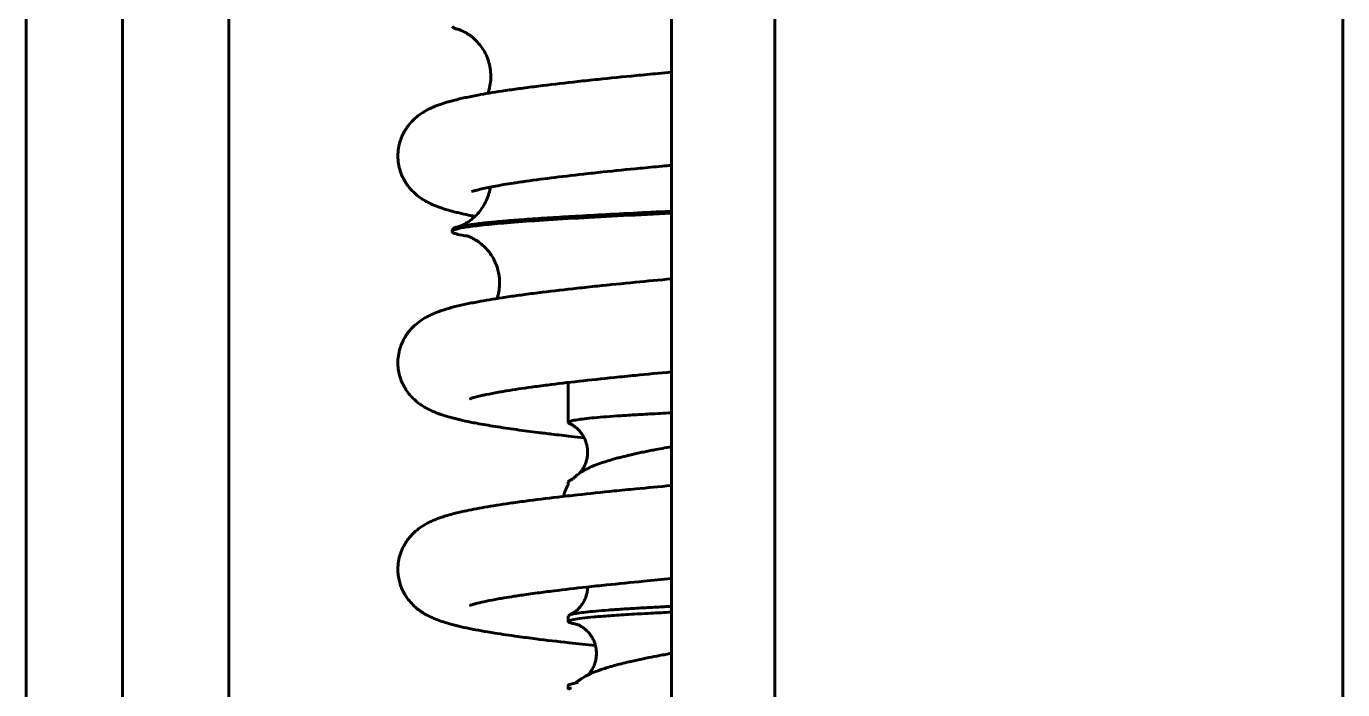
# Model space of a CAD drawing. Header units: millimetres. Extents: x 0 to 840, y 0 to 594.
# Drawn here: x 233.069 to 236.469, y 470.243 to 471.955 of the extents above; entities that cross this region are included whole.
import ezdxf

# ---------------------------------------------------------------- set-up
doc = ezdxf.new("R2010")
doc.units = ezdxf.units.MM
doc.linetypes.add('K5LT_BASIC', pattern=[0])
doc.layers.add('Системный слой', color=7, linetype='Continuous')

msp = doc.modelspace()

# ---------------------------------------------------------------- linework, layer by layer
at = {"layer": 'Системный слой', "color": 5, "linetype": 'K5LT_BASIC', "lineweight": 60, "true_color": 0x0000ff}
for p, q in [((236.46886, 512.31632), (236.46886, 411.74583)), ((235.00219, 512.30589), (235.00219, 411.73474)), ((233.06929, 479.15139), (233.06929, 448.15513)), ((233.31772, 479.15139), (233.31772, 446.48472)), ((233.59245, 446.48472), (233.59245, 479.15139)), ((234.73553, 479.01806), (234.73553, 446.61806)), ((234.16886, 471.42533), (234.16886, 471.42997)), ((234.46886, 470.93243), (234.46886, 471.03566)), ((234.46886, 470.77144), (234.46886, 470.77968)), ((234.46886, 470.41871), (234.46886, 470.43301)), ((234.46886, 470.24291), (234.46886, 470.25339))]:
    msp.add_line(p, q, dxfattribs=at)
for centre, radius, start, end in [((234.18258, 471.96499), 0.01707, 216.46771, 268.3995), ((234.18212, 471.42072), 0.01617, 90.02804, 145.09254), ((234.47262, 470.93387), 0.00402, 200.84686, 256.7204), ((234.47241, 470.77849), 0.00375, 100.96583, 161.44318), ((234.47369, 470.43036), 0.00551, 111.17539, 151.22441)]:
    msp.add_arc(centre, radius, start, end, dxfattribs=at)
for points, knots in [([(234.26132, 471.7819), (234.26306, 471.78679), (234.26451, 471.79181), (234.26711, 471.80335), (234.26807, 471.80994), (234.269, 471.82322), (234.26896, 471.82992), (234.26787, 471.84319), (234.26681, 471.84978), (234.26375, 471.86261), (234.26175, 471.86888), (234.25688, 471.88091), (234.25402, 471.8867), (234.24761, 471.89761), (234.24407, 471.90273), (234.2365, 471.9122), (234.23249, 471.91653), (234.22425, 471.92437), (234.22004, 471.92784), (234.21171, 471.93394), (234.20764, 471.93649), (234.19989, 471.94089), (234.19637, 471.94257), (234.19246, 471.94427), (234.1915, 471.94467), (234.18909, 471.94564), (234.18781, 471.94611), (234.18462, 471.94723), (234.18327, 471.94761), (234.18239, 471.94786), (234.18223, 471.9479), (234.18211, 471.94793)], [11.7675449, 11.7675449, 11.7675449, 11.7675449, 12.7268848, 12.7268848, 13.9408792, 13.9408792, 15.1598637, 15.1598637, 16.3768184, 16.3768184, 17.5846074, 17.5846074, 18.7892803, 18.7892803, 19.9849465, 19.9849465, 21.1789485, 21.1789485, 22.3937281, 22.3937281, 23.6812545, 23.6812545, 25.1454109, 25.1454109, 25.6790169, 25.6790169, 26.6034785, 26.6034785, 28.4524016, 28.4524016, 28.998859, 28.998859, 28.998859, 28.998859]), ([(234.73553, 471.83642), (234.72423, 471.83539), (234.71302, 471.83435), (234.69213, 471.83241), (234.68242, 471.8315), (234.66314, 471.82968), (234.65356, 471.82876), (234.61011, 471.82458), (234.57727, 471.82131), (234.53677, 471.8171), (234.52791, 471.81617), (234.51038, 471.8143), (234.5017, 471.81336), (234.46155, 471.80897), (234.43154, 471.80551), (234.39539, 471.80106), (234.38767, 471.8001), (234.37247, 471.79816), (234.36499, 471.79718), (234.34366, 471.79435), (234.33017, 471.79248), (234.31029, 471.7896), (234.30354, 471.7886), (234.27463, 471.78421), (234.25396, 471.78077), (234.22935, 471.7762), (234.22378, 471.77513), (234.213, 471.77298), (234.20774, 471.77189), (234.19214, 471.76853), (234.18219, 471.7662), (234.16836, 471.76262), (234.16389, 471.7614), (234.15325, 471.75835), (234.1472, 471.75648), (234.13726, 471.7531), (234.13339, 471.75171), (234.12351, 471.7479), (234.11716, 471.74522), (234.10718, 471.74031), (234.10407, 471.7387), (234.09716, 471.73477), (234.09404, 471.73288), (234.08738, 471.72847), (234.08408, 471.72613), (234.07572, 471.71961), (234.07028, 471.71481), (234.06224, 471.7064), (234.05921, 471.70294), (234.05591, 471.69872), (234.0555, 471.69817), (234.05425, 471.69652), (234.05342, 471.6954), (234.05098, 471.69194), (234.04939, 471.68955), (234.04539, 471.68304), (234.04306, 471.67876), (234.03886, 471.66981), (234.03697, 471.66512), (234.03377, 471.6555), (234.0324, 471.65041), (234.03005, 471.63876), (234.02922, 471.63197), (234.0287, 471.6185), (234.02897, 471.61178), (234.03055, 471.59857), (234.03186, 471.59212), (234.035, 471.58096), (234.03665, 471.57624), (234.04045, 471.56706), (234.04256, 471.56273), (234.0472, 471.55435), (234.04967, 471.55041), (234.05493, 471.54292), (234.0577, 471.5394), (234.06178, 471.53467), (234.06306, 471.53326), (234.06673, 471.52934), (234.06918, 471.52694), (234.07622, 471.52044), (234.08114, 471.51652), (234.08878, 471.51105), (234.09208, 471.50887), (234.09835, 471.50501), (234.10155, 471.50319), (234.10798, 471.49976), (234.111, 471.49826), (234.12087, 471.49365), (234.12657, 471.49134), (234.13638, 471.48769), (234.14009, 471.48639), (234.14754, 471.48393), (234.15168, 471.48264), (234.16137, 471.47976), (234.16731, 471.47813), (234.17797, 471.47538), (234.18254, 471.47426), (234.19493, 471.47135), (234.20305, 471.46957), (234.21674, 471.46675), (234.22214, 471.46568), (234.22796, 471.46456), (234.22822, 471.46451), (234.22847, 471.46446)], [4.0967697, 4.0967697, 4.0967697, 4.0967697, 4.4382141, 4.4382141, 4.7389564, 4.7389564, 5.0407706, 5.0407706, 6.1204032, 6.1204032, 6.4273345, 6.4273345, 6.7355817, 6.7355817, 7.8724808, 7.8724808, 8.1883296, 8.1883296, 8.5052173, 8.5052173, 9.1100934, 9.1100934, 9.4315363, 9.4315363, 10.5192779, 10.5192779, 10.8454787, 10.8454787, 11.1719079, 11.1719079, 11.8364185, 11.8364185, 12.1549678, 12.1549678, 12.616178, 12.616178, 12.9030337, 12.9030337, 13.37799, 13.37799, 13.6186188, 13.6186188, 13.8388034, 13.8388034, 14.0451256, 14.0451256, 14.360673, 14.360673, 14.5446171, 14.5446171, 14.5713784, 14.5713784, 14.6249011, 14.6249011, 14.7319463, 14.7319463, 14.9064376, 14.9064376, 15.0798207, 15.0798207, 15.2509121, 15.2509121, 15.4667917, 15.4667917, 15.6774892, 15.6774892, 15.8874288, 15.8874288, 16.0533549, 16.0533549, 16.2212729, 16.2212729, 16.3922193, 16.3922193, 16.5672927, 16.5672927, 16.6458311, 16.6458311, 16.7929275, 16.7929275, 17.0833716, 17.0833716, 17.2880678, 17.2880678, 17.5037883, 17.5037883, 17.7313834, 17.7313834, 18.1985973, 18.1985973, 18.4761224, 18.4761224, 18.7726959, 18.7726959, 19.2010635, 19.2010635, 19.5163193, 19.5163193, 20.0366059, 20.0366059, 20.3626053, 20.3626053, 20.3775376, 20.3775376, 20.3775376, 20.3775376]), ([(234.73553, 471.59624), (234.72731, 471.59548), (234.71915, 471.59472), (234.70145, 471.59306), (234.69194, 471.59216), (234.67306, 471.59036), (234.6637, 471.58946), (234.62135, 471.58535), (234.58944, 471.58214), (234.55026, 471.57802), (234.5417, 471.57711), (234.52479, 471.57529), (234.51644, 471.57438), (234.47871, 471.57019), (234.4508, 471.56693), (234.39843, 471.56041), (234.37401, 471.55715), (234.34536, 471.553), (234.33918, 471.55209), (234.33113, 471.55086), (234.32907, 471.55055), (234.31017, 471.54762), (234.29474, 471.54503), (234.26744, 471.54001), (234.25538, 471.53754), (234.23933, 471.53387), (234.23375, 471.53246), (234.22845, 471.53104), (234.22686, 471.53059), (234.22292, 471.52946), (234.2212, 471.52893), (234.21896, 471.52818)], [40.279697, 40.279697, 40.279697, 40.279697, 40.5680057, 40.5680057, 40.9092901, 40.9092901, 41.2515529, 41.2515529, 42.4720949, 42.4720949, 42.8190367, 42.8190367, 43.1670585, 43.1670585, 44.415358, 44.415358, 45.6737284, 45.6737284, 46.0313604, 46.0313604, 46.1554554, 46.1554554, 47.1844212, 47.1844212, 48.213387, 48.213387, 48.8409721, 48.8409721, 49.1440113, 49.1440113, 49.7637082, 49.7637082, 49.7637082, 49.7637082]), ([(234.18212, 471.43689), (234.18211, 471.43689), (234.18212, 471.43689), (234.18218, 471.43691), (234.18217, 471.43691), (234.18229, 471.43694), (234.18231, 471.43694), (234.18249, 471.43699), (234.1826, 471.43702), (234.18299, 471.43713), (234.18339, 471.43725), (234.18397, 471.43743), (234.18417, 471.43749), (234.18564, 471.43795), (234.18738, 471.43853), (234.19231, 471.44045), (234.1955, 471.44181), (234.20269, 471.44547), (234.20647, 471.44758), (234.21107, 471.4506), (234.21153, 471.4509), (234.21626, 471.45409), (234.22082, 471.45755), (234.22959, 471.46537), (234.23376, 471.46959), (234.2416, 471.4788), (234.24529, 471.48378), (234.25197, 471.49436), (234.25498, 471.49999), (234.2602, 471.51174), (234.2624, 471.51788), (234.26556, 471.52934), (234.26667, 471.53461), (234.26746, 471.53993)], [0.0030226, 0.0030226, 0.0030226, 0.0030226, 0.0060451, 0.0060451, 0.1587296, 0.1587296, 0.3174592, 0.3174592, 0.6349185, 0.6349185, 1.2698369, 1.2698369, 1.5298676, 1.5298676, 3.0567125, 3.0567125, 4.5835575, 4.5835575, 5.8484, 5.8484, 5.9867354, 5.9867354, 7.2690284, 7.2690284, 8.447322, 8.447322, 9.6034349, 9.6034349, 10.757779, 10.757779, 11.9188583, 11.9188583, 12.8697439, 12.8697439, 12.8697439, 12.8697439]), ([(234.73553, 471.47236), (234.69272, 471.47038), (234.60831, 471.46632), (234.49277, 471.4602), (234.39176, 471.45406), (234.31003, 471.44812), (234.24832, 471.44245), (234.2051, 471.43706), (234.17873, 471.43191), (234.16983, 471.42802), (234.16886, 471.42586), (234.16886, 471.42533)], [0, 0, 0, 0, 1.5231065, 3.1103277, 4.695078, 6.2246086, 7.6615258, 9.0289659, 10.3500676, 11.5957981, 12, 12, 12, 12]), ([(234.73553, 471.47762), (234.71438, 471.47662), (234.65987, 471.47401), (234.57886, 471.46992), (234.49793, 471.46549), (234.4287, 471.46134), (234.36852, 471.45735), (234.31543, 471.45335), (234.26991, 471.44935), (234.23237, 471.44535), (234.20202, 471.4412), (234.1878, 471.43838), (234.18212, 471.43689)], [0, 0, 0, 0, 0.9534831, 2.5004889, 3.9187575, 5.1951983, 6.4716363, 7.7480747, 9.0245144, 10.3009541, 11.5773926, 13, 13, 13, 13]), ([(234.16886, 471.42533), (234.16886, 471.42432), (234.17094, 471.42188), (234.18265, 471.41787), (234.19898, 471.41487), (234.20952, 471.4133)], [0, 0, 0, 0, 1.502995, 3.6510914, 6, 6, 6, 6]), ([(234.28528, 471.25246), (234.28667, 471.25678), (234.28783, 471.26118), (234.28998, 471.27137), (234.2908, 471.27721), (234.29165, 471.28883), (234.29169, 471.29461), (234.29114, 471.30393), (234.29079, 471.3074), (234.29012, 471.31216), (234.28992, 471.31347), (234.28925, 471.31738), (234.28873, 471.31998), (234.28692, 471.32767), (234.28542, 471.33271), (234.28165, 471.34304), (234.27932, 471.3483), (234.27398, 471.35852), (234.27095, 471.36348), (234.26428, 471.37293), (234.26062, 471.37741), (234.25286, 471.38579), (234.24875, 471.38964), (234.2403, 471.39664), (234.23601, 471.39969), (234.22752, 471.40509), (234.22352, 471.40723), (234.21708, 471.41034), (234.21461, 471.41137), (234.21101, 471.41277), (234.20979, 471.41321), (234.20773, 471.4139), (234.20697, 471.41414), (234.20583, 471.41448), (234.20546, 471.41458), (234.20504, 471.41469), (234.20495, 471.41471), (234.20499, 471.4147), (234.20504, 471.41469), (234.20509, 471.41468)], [14.0443879, 14.0443879, 14.0443879, 14.0443879, 14.9643517, 14.9643517, 16.1493774, 16.1493774, 17.3119259, 17.3119259, 18.0186469, 18.0186469, 18.2849249, 18.2849249, 18.8191792, 18.8191792, 19.8844392, 19.8844392, 21.0619428, 21.0619428, 22.2739429, 22.2739429, 23.5269794, 23.5269794, 24.83646, 24.83646, 26.2437102, 26.2437102, 27.8468465, 27.8468465, 29.2953976, 29.2953976, 30.4028021, 30.4028021, 31.5102065, 31.5102065, 32.5669319, 32.5669319, 33.5054656, 33.5054656, 34, 34, 34, 34]), ([(234.73553, 471.30309), (234.70375, 471.30018), (234.67269, 471.29727), (234.60872, 471.29111), (234.57602, 471.28785), (234.53567, 471.28365), (234.52681, 471.28272), (234.50929, 471.28085), (234.50062, 471.27991), (234.46053, 471.27552), (234.43056, 471.27206), (234.39446, 471.26761), (234.38675, 471.26665), (234.37157, 471.26471), (234.3641, 471.26373), (234.34343, 471.26098), (234.33055, 471.2592), (234.31121, 471.25641), (234.30446, 471.25541), (234.27548, 471.25101), (234.25476, 471.24757), (234.23008, 471.243), (234.2245, 471.24193), (234.2137, 471.23979), (234.20843, 471.2387), (234.19272, 471.23533), (234.1827, 471.23299), (234.16879, 471.2294), (234.1643, 471.22819), (234.15363, 471.22514), (234.14756, 471.22326), (234.1376, 471.21989), (234.13372, 471.2185), (234.12385, 471.21471), (234.11755, 471.21205), (234.10759, 471.20719), (234.10449, 471.20558), (234.09757, 471.20168), (234.09444, 471.19979), (234.08554, 471.19394), (234.07976, 471.18966), (234.07101, 471.18198), (234.06773, 471.17885), (234.06171, 471.17248), (234.05872, 471.16901), (234.05508, 471.1643), (234.05433, 471.1633), (234.0521, 471.16023), (234.05064, 471.15811), (234.04669, 471.15196), (234.04429, 471.14773), (234.03993, 471.13893), (234.03796, 471.13431), (234.03405, 471.12336), (234.03221, 471.11665), (234.02975, 471.1033), (234.02904, 471.09652), (234.02874, 471.08307), (234.02912, 471.07638), (234.03073, 471.06464), (234.03174, 471.05959), (234.03435, 471.04968), (234.03593, 471.04492), (234.03959, 471.03564), (234.04164, 471.03124), (234.04617, 471.02274), (234.0486, 471.01875), (234.05378, 471.01113), (234.05652, 471.00755), (234.06328, 470.99949), (234.06736, 470.99528), (234.07378, 470.98935), (234.07616, 470.98731), (234.08158, 470.98291), (234.0848, 470.98052), (234.09097, 470.97625), (234.09427, 470.97415), (234.10054, 470.97041), (234.10381, 470.96861), (234.1132, 470.96376), (234.11885, 470.96122), (234.12857, 470.95727), (234.13164, 470.9561), (234.13874, 470.95353), (234.14242, 470.95227), (234.15163, 470.94929), (234.15756, 470.94753), (234.16769, 470.94471), (234.17205, 470.94356), (234.18116, 470.94126), (234.18578, 470.94015), (234.19868, 470.93718), (234.20723, 470.93534), (234.22148, 470.93247), (234.22697, 470.93141), (234.24765, 470.92753), (234.26366, 470.92478), (234.29793, 470.91934), (234.31613, 470.91664), (234.35301, 470.91152), (234.37154, 470.90908), (234.40247, 470.9052), (234.41433, 470.90376), (234.43456, 470.90135), (234.44275, 470.9004), (234.45936, 470.89849), (234.46776, 470.89754), (234.48737, 470.89535), (234.49866, 470.89411), (234.51014, 470.89288)], [4.3067894, 4.3067894, 4.3067894, 4.3067894, 5.316422, 5.316422, 6.4475237, 6.4475237, 6.7702399, 6.7702399, 7.0943562, 7.0943562, 8.2893212, 8.2893212, 8.6214462, 8.6214462, 8.9545976, 8.9545976, 9.5618052, 9.5618052, 9.8996544, 9.8996544, 11.0436484, 11.0436484, 11.3865452, 11.3865452, 11.7297201, 11.7297201, 12.4325198, 12.4325198, 12.767588, 12.767588, 13.2537666, 13.2537666, 13.5560288, 13.5560288, 14.0533659, 14.0533659, 14.3069023, 14.3069023, 14.5389573, 14.5389573, 14.90805, 14.90805, 15.1082392, 15.1082392, 15.3013349, 15.3013349, 15.352239, 15.352239, 15.4540472, 15.4540472, 15.6380113, 15.6380113, 15.820366, 15.820366, 16.0568861, 16.0568861, 16.2828677, 16.2828677, 16.5038454, 16.5038454, 16.6772842, 16.6772842, 16.851633, 16.851633, 17.0279455, 17.0279455, 17.207292, 17.207292, 17.3907992, 17.3907992, 17.6514779, 17.6514779, 17.8033679, 17.8033679, 18.0098617, 18.0098617, 18.2287739, 18.2287739, 18.4608039, 18.4608039, 18.9260099, 18.9260099, 19.1953123, 19.1953123, 19.4886727, 19.4886727, 19.9369101, 19.9369101, 20.2647681, 20.2647681, 20.5974781, 20.5974781, 21.1668642, 21.1668642, 21.5098619, 21.5098619, 22.42074, 22.42074, 23.3316181, 23.3316181, 24.1653358, 24.1653358, 24.6627193, 24.6627193, 24.9929376, 24.9929376, 25.3213921, 25.3213921, 25.7485806, 25.7485806, 25.7485806, 25.7485806]), ([(234.73553, 471.0629), (234.70349, 471.05994), (234.67229, 471.05698), (234.63287, 471.05312), (234.62374, 471.05222), (234.60564, 471.05041), (234.59668, 471.0495), (234.55611, 471.04535), (234.52576, 471.04211), (234.46812, 471.03563), (234.44086, 471.0324), (234.40813, 471.02826), (234.401, 471.02734), (234.38703, 471.0255), (234.38018, 471.02458), (234.35039, 471.02048), (234.32914, 471.01732), (234.30832, 471.01391), (234.30644, 471.0136), (234.29918, 471.01239), (234.29398, 471.0115), (234.2771, 471.0085), (234.26638, 471.00644), (234.25306, 471.00364), (234.24937, 471.00283), (234.24052, 471.00081), (234.23584, 470.99966), (234.22929, 470.99794), (234.22681, 470.99725), (234.22057, 470.99543), (234.21721, 470.99426), (234.21544, 470.99357), (234.21611, 470.99385), (234.21604, 470.99382)], [44.0579424, 44.0579424, 44.0579424, 44.0579424, 45.2874396, 45.2874396, 45.6633228, 45.6633228, 46.0402748, 46.0402748, 47.3903559, 47.3903559, 48.745133, 48.745133, 49.1329938, 49.1329938, 49.5220027, 49.5220027, 50.8699581, 50.8699581, 51.0054438, 51.0054438, 51.3988194, 51.3988194, 52.3293366, 52.3293366, 52.7185313, 52.7185313, 53.3080417, 53.3080417, 53.6784973, 53.6784973, 54.541373, 54.541373, 54.927561, 54.927561, 54.927561, 54.927561]), ([(234.73553, 470.95735), (234.71612, 470.95638), (234.68098, 470.95454), (234.63409, 470.95183), (234.5938, 470.94923), (234.55862, 470.94663), (234.52886, 470.94403), (234.50478, 470.94143), (234.48659, 470.93883), (234.47445, 470.93623), (234.46956, 470.9341), (234.46886, 470.93283), (234.46886, 470.93243)], [0, 0, 0, 0, 1.5240924, 2.8805254, 4.2369581, 5.5933916, 6.9498252, 8.3062576, 9.6626901, 11.0191235, 12.3755567, 13, 13, 13, 13]), ([(234.49786, 470.80125), (234.49864, 470.80212), (234.49942, 470.80302), (234.50251, 470.80677), (234.50473, 470.80985), (234.50874, 470.81637), (234.51054, 470.81982), (234.51366, 470.82702), (234.51497, 470.83077), (234.51706, 470.83847), (234.51782, 470.84243), (234.51877, 470.85045), (234.51895, 470.85451), (234.5187, 470.8626), (234.51828, 470.86662), (234.51685, 470.87454), (234.51585, 470.87844), (234.51331, 470.88599), (234.51178, 470.88964), (234.50826, 470.8966), (234.50628, 470.89989), (234.50196, 470.90607), (234.49964, 470.90893), (234.49478, 470.9142), (234.49227, 470.91656), (234.48719, 470.92082), (234.48468, 470.92264), (234.4797, 470.92589), (234.47734, 470.92721), (234.47395, 470.92893), (234.47281, 470.92946), (234.4717, 470.92995)], [4.6173781, 4.6173781, 4.6173781, 4.6173781, 4.9895464, 4.9895464, 6.1380395, 6.1380395, 7.2804855, 7.2804855, 8.4274446, 8.4274446, 9.5810804, 9.5810804, 10.7395538, 10.7395538, 11.8939582, 11.8939582, 13.0484735, 13.0484735, 14.1991758, 14.1991758, 15.3427938, 15.3427938, 16.4834492, 16.4834492, 17.6354594, 17.6354594, 18.8241383, 18.8241383, 20.1398544, 20.1398544, 20.9996007, 20.9996007, 20.9996007, 20.9996007]), ([(234.73553, 470.86993), (234.71946, 470.8671), (234.70404, 470.86427), (234.68418, 470.86043), (234.67913, 470.85944), (234.6692, 470.85744), (234.66431, 470.85644), (234.65698, 470.85491), (234.65447, 470.85439), (234.64725, 470.85284), (234.6426, 470.85183), (234.63348, 470.8498), (234.629, 470.84877), (234.6193, 470.8465), (234.61413, 470.84526), (234.60488, 470.84295), (234.60079, 470.8419), (234.5928, 470.8398), (234.58888, 470.83873), (234.57519, 470.8349), (234.56587, 470.83206), (234.55052, 470.8269), (234.54422, 470.82461), (234.53516, 470.82101), (234.53232, 470.81983), (234.52419, 470.81628), (234.51896, 470.81378), (234.51138, 470.80972), (234.50909, 470.80842), (234.50201, 470.80418), (234.49744, 470.80112), (234.49085, 470.79598), (234.48876, 470.79425), (234.48498, 470.79086), (234.48319, 470.78916), (234.48145, 470.78737)], [17.6680889, 17.6680889, 17.6680889, 17.6680889, 18.5702604, 18.5702604, 18.8844879, 18.8844879, 19.1996858, 19.1996858, 19.3658057, 19.3658057, 19.6828202, 19.6828202, 20.000396, 20.000396, 20.3855618, 20.3855618, 20.7043373, 20.7043373, 21.0229428, 21.0229428, 21.8469557, 21.8469557, 22.4696011, 22.4696011, 22.7650418, 22.7650418, 23.3331419, 23.3331419, 23.5987044, 23.5987044, 24.111601, 24.111601, 24.3413313, 24.3413313, 24.5422275, 24.5422275, 24.5422275, 24.5422275]), ([(234.4717, 470.78216), (234.4717, 470.78217), (234.47171, 470.78217), (234.47194, 470.78227), (234.47207, 470.78233), (234.47252, 470.78253), (234.47269, 470.78261), (234.47337, 470.78292), (234.4738, 470.78313), (234.47516, 470.78379), (234.47623, 470.78434), (234.47851, 470.78559), (234.47994, 470.78641), (234.48144, 470.78737)], [0.000094, 0.000094, 0.000094, 0.000094, 0.0047727, 0.0047727, 0.1573916, 0.1573916, 0.315159, 0.315159, 0.6306939, 0.6306939, 1.2617636, 1.2617636, 2.0283182, 2.0283182, 2.0283182, 2.0283182]), ([(234.73553, 470.76975), (234.70418, 470.76689), (234.67355, 470.76402), (234.63425, 470.76024), (234.62481, 470.75932), (234.60609, 470.75748), (234.59681, 470.75656), (234.55467, 470.75233), (234.52297, 470.74903), (234.48404, 470.74476), (234.4755, 470.74381), (234.45862, 470.74191), (234.4503, 470.74096), (234.41246, 470.73656), (234.38445, 470.7331), (234.34434, 470.72777), (234.33094, 470.72592), (234.29453, 470.72066), (234.27283, 470.71726), (234.23352, 470.71042), (234.21604, 470.70706), (234.19468, 470.70239), (234.18978, 470.70127), (234.18025, 470.699), (234.17553, 470.69782), (234.16455, 470.69494), (234.15827, 470.69318), (234.14794, 470.69001), (234.14408, 470.68877), (234.13636, 470.68612), (234.13247, 470.6847), (234.12261, 470.68086), (234.11632, 470.67818), (234.10631, 470.6732), (234.10323, 470.67157), (234.09382, 470.66616), (234.08796, 470.66239), (234.07864, 470.65525), (234.07528, 470.65247), (234.06904, 470.64678), (234.0658, 470.64356), (234.05985, 470.63701), (234.05691, 470.63346), (234.05279, 470.62786), (234.0515, 470.62602), (234.04775, 470.62037), (234.04538, 470.61636), (234.04021, 470.60638), (234.03757, 470.60021), (234.03332, 470.5875), (234.03163, 470.58077), (234.02944, 470.5674), (234.02888, 470.56062), (234.02885, 470.54862), (234.02916, 470.54338), (234.03043, 470.53302), (234.03138, 470.52793), (234.03387, 470.51797), (234.03538, 470.51317), (234.03894, 470.50381), (234.04094, 470.49937), (234.04538, 470.49078), (234.04778, 470.48674), (234.05386, 470.47757), (234.05762, 470.47274), (234.06568, 470.4636), (234.06997, 470.45941), (234.07671, 470.4535), (234.07919, 470.45148), (234.08225, 470.44913), (234.08284, 470.44868), (234.08463, 470.44735), (234.08582, 470.44649), (234.08932, 470.44404), (234.09168, 470.44248), (234.09713, 470.43906), (234.10041, 470.43716), (234.10959, 470.43218), (234.1156, 470.42935), (234.12495, 470.42538), (234.12813, 470.42411), (234.13531, 470.42141), (234.13857, 470.42026), (234.14783, 470.41714), (234.1536, 470.41536), (234.16355, 470.41251), (234.16799, 470.4113), (234.17688, 470.40899), (234.18144, 470.40786), (234.1948, 470.4047), (234.20377, 470.40274), (234.21844, 470.39974), (234.22391, 470.39866), (234.23946, 470.39571), (234.24983, 470.39386), (234.26677, 470.39099), (234.27303, 470.38996), (234.29788, 470.386), (234.31763, 470.38308), (234.3535, 470.37813), (234.36903, 470.37609), (234.41227, 470.37061), (234.44107, 470.3672), (234.4932, 470.36135), (234.51576, 470.35892), (234.53904, 470.35648)], [4.5843056, 4.5843056, 4.5843056, 4.5843056, 5.6441682, 5.6441682, 5.9830264, 5.9830264, 6.3231198, 6.3231198, 7.5429682, 7.5429682, 7.8921169, 7.8921169, 8.2421853, 8.2421853, 9.5079041, 9.5079041, 10.1795631, 10.1795631, 11.4024647, 11.4024647, 12.5697494, 12.5697494, 12.9325136, 12.9325136, 13.292896, 13.292896, 13.8102959, 13.8102959, 14.1435288, 14.1435288, 14.4643756, 14.4643756, 14.9939493, 14.9939493, 15.2607198, 15.2607198, 15.6931919, 15.6931919, 15.9136964, 15.9136964, 16.1250388, 16.1250388, 16.32923, 16.32923, 16.4239708, 16.4239708, 16.6134524, 16.6134524, 16.8727222, 16.8727222, 17.1226867, 17.1226867, 17.3619384, 17.3619384, 17.5467995, 17.5467995, 17.7313612, 17.7313612, 17.9167624, 17.9167624, 18.1041269, 18.1041269, 18.2945929, 18.2945929, 18.5615942, 18.5615942, 18.8525481, 18.8525481, 19.0244029, 19.0244029, 19.0666664, 19.0666664, 19.1511935, 19.1511935, 19.3202477, 19.3202477, 19.5628142, 19.5628142, 20.0486146, 20.0486146, 20.3359519, 20.3359519, 20.6349349, 20.6349349, 21.1152512, 21.1152512, 21.4636589, 21.4636589, 21.8180001, 21.8180001, 22.4657085, 22.4657085, 22.8308283, 22.8308283, 23.4785366, 23.4785366, 23.8420721, 23.8420721, 24.8913461, 24.8913461, 25.6367626, 25.6367626, 26.889157, 26.889157, 27.7865126, 27.7865126, 27.7865126, 27.7865126]), ([(234.46886, 470.77145), (234.46837, 470.77067), (234.46788, 470.76985), (234.46595, 470.76656), (234.46466, 470.76411), (234.4622, 470.7588), (234.4611, 470.75607), (234.45888, 470.74962), (234.45779, 470.74555), (234.45704, 470.74168)], [25.05031599, 25.05031599, 25.05031599, 25.05031599, 25.11560347, 25.11560347, 25.3046599, 25.3046599, 25.48994774, 25.48994774, 25.73205719, 25.73205719, 25.73205719, 25.73205719]), ([(234.73553, 470.52957), (234.71113, 470.52732), (234.68721, 470.52506), (234.63061, 470.5196), (234.5985, 470.51639), (234.55903, 470.51228), (234.5504, 470.51137), (234.53335, 470.50955), (234.52493, 470.50864), (234.48687, 470.50446), (234.45868, 470.5012), (234.42479, 470.49703), (234.41744, 470.49611), (234.40302, 470.49427), (234.39596, 470.49335), (234.38111, 470.49137), (234.37336, 470.49032), (234.35927, 470.48835), (234.35286, 470.48743), (234.34036, 470.4856), (234.33429, 470.48468), (234.31977, 470.48245), (234.31152, 470.48112), (234.29835, 470.47892), (234.29316, 470.47802), (234.27693, 470.47513), (234.2667, 470.47316), (234.24878, 470.46942), (234.2409, 470.4676), (234.23156, 470.46521), (234.229, 470.46453), (234.2236, 470.463), (234.22045, 470.46201), (234.2179, 470.46115), (234.21681, 470.46076), (234.21547, 470.46025), (234.2164, 470.46065), (234.21678, 470.46084)], [37.1810682, 37.1810682, 37.1810682, 37.1810682, 37.970786, 37.970786, 39.0952743, 39.0952743, 39.4148705, 39.4148705, 39.7356162, 39.7356162, 40.885237, 40.885237, 41.2119752, 41.2119752, 41.5392774, 41.5392774, 41.9159266, 41.9159266, 42.2455586, 42.2455586, 42.5755285, 42.5755285, 43.0579613, 43.0579613, 43.3898959, 43.3898959, 44.1361322, 44.1361322, 44.8823684, 44.8823684, 45.2004197, 45.2004197, 45.6804624, 45.6804624, 45.9529524, 45.9529524, 46.4606691, 46.4606691, 46.4606691, 46.4606691]), ([(234.4717, 470.4355), (234.4717, 470.4355), (234.47171, 470.4355), (234.47193, 470.4356), (234.47206, 470.43565), (234.47249, 470.43585), (234.47266, 470.43593), (234.47332, 470.43623), (234.47375, 470.43643), (234.47509, 470.43709), (234.47614, 470.43762), (234.47919, 470.43929), (234.48166, 470.44077), (234.48683, 470.44436), (234.48967, 470.44658), (234.49502, 470.45149), (234.49757, 470.45414), (234.50234, 470.45987), (234.50456, 470.46293), (234.50859, 470.46945), (234.5104, 470.47288), (234.51355, 470.48007), (234.51488, 470.48382), (234.51699, 470.49152), (234.51778, 470.49549), (234.5186, 470.5023), (234.5188, 470.50513), (234.51885, 470.50797)], [0.0010583, 0.0010583, 0.0010583, 0.0010583, 0.0052916, 0.0052916, 0.1442001, 0.1442001, 0.2926334, 0.2926334, 0.5895, 0.5895, 1.1832333, 1.1832333, 2.3707, 2.3707, 3.5988143, 3.5988143, 4.7254515, 4.7254515, 5.8186085, 5.8186085, 6.9071309, 6.9071309, 8.0006382, 8.0006382, 9.100885, 9.100885, 9.8725194, 9.8725194, 9.8725194, 9.8725194]), ([(234.73553, 470.44287), (234.71707, 470.44198), (234.67805, 470.44001), (234.62394, 470.43697), (234.57466, 470.43375), (234.53412, 470.43053), (234.50288, 470.42731), (234.48127, 470.42411), (234.47076, 470.42124), (234.46886, 470.41944), (234.46886, 470.41871)], [0, 0, 0, 0, 1.2266346, 2.6999397, 4.1716713, 5.6382118, 7.10114, 8.5573404, 10.0104315, 11, 11, 11, 11]), ([(234.73553, 470.45793), (234.72254, 470.45728), (234.69314, 470.45576), (234.65031, 470.45337), (234.60822, 470.45078), (234.57111, 470.44818), (234.5393, 470.44558), (234.51308, 470.44298), (234.49267, 470.44038), (234.47885, 470.43788), (234.47344, 470.43626), (234.4717, 470.4355)], [0, 0, 0, 0, 1.0455435, 2.436038, 3.8265319, 5.217026, 6.60752, 7.9980141, 9.3885076, 10.7790005, 12, 12, 12, 12]), ([(234.46886, 470.41871), (234.46886, 470.41838), (234.46955, 470.41697), (234.47494, 470.41483), (234.48414, 470.41303), (234.48866, 470.41229)], [0, 0, 0, 0, 0.9472614, 3.9353326, 6, 6, 6, 6]), ([(234.52003, 470.28088), (234.52144, 470.28241), (234.52281, 470.28402), (234.52644, 470.28865), (234.52858, 470.29179), (234.53241, 470.2984), (234.5341, 470.30183), (234.53697, 470.30889), (234.53815, 470.31251), (234.54, 470.31983), (234.54067, 470.32354), (234.54148, 470.33093), (234.54164, 470.33462), (234.54146, 470.3419), (234.54113, 470.3455), (234.54036, 470.35038), (234.54012, 470.35168), (234.53968, 470.35379), (234.5395, 470.3546), (234.53892, 470.35702), (234.53849, 470.35862), (234.53704, 470.36337), (234.53589, 470.36646), (234.53311, 470.37274), (234.53144, 470.37592), (234.5277, 470.38206), (234.52561, 470.385), (234.52111, 470.39058), (234.51866, 470.3932), (234.51357, 470.39802), (234.51089, 470.40022), (234.50554, 470.40412), (234.50285, 470.40579), (234.49772, 470.40864), (234.4954, 470.40971), (234.4923, 470.41101), (234.4913, 470.41139), (234.48966, 470.41197), (234.48906, 470.41216), (234.48808, 470.41247), (234.48775, 470.41256), (234.48723, 470.41271), (234.48713, 470.41273), (234.48708, 470.41275)], [10.6589355, 10.6589355, 10.6589355, 10.6589355, 11.4001537, 11.4001537, 12.6764626, 12.6764626, 13.9232021, 13.9232021, 15.144356, 15.144356, 16.3414534, 16.3414534, 17.5137117, 17.5137117, 18.6588876, 18.6588876, 19.0858172, 19.0858172, 19.3505944, 19.3505944, 19.8824245, 19.8824245, 20.9448708, 20.9448708, 22.1182267, 22.1182267, 23.3325621, 23.3325621, 24.6009258, 24.6009258, 25.9532878, 25.9532878, 27.4602232, 27.4602232, 29.2629075, 29.2629075, 30.4935886, 30.4935886, 31.6332439, 31.6332439, 32.7728992, 32.7728992, 34, 34, 34, 34]), ([(234.73553, 470.33659), (234.73041, 470.33569), (234.72536, 470.33479), (234.71496, 470.33291), (234.70962, 470.33193), (234.69498, 470.32919), (234.68585, 470.32744), (234.67198, 470.32467), (234.66705, 470.32367), (234.65145, 470.32044), (234.64112, 470.3182), (234.61727, 470.31275), (234.60424, 470.30954), (234.58028, 470.30307), (234.56941, 470.29986), (234.5515, 470.29393), (234.54422, 470.2913), (234.53169, 470.28627), (234.52629, 470.28392), (234.5184, 470.28009), (234.51586, 470.2788), (234.50811, 470.27461), (234.5029, 470.27149), (234.49551, 470.26626), (234.49352, 470.26477), (234.49012, 470.26203), (234.48892, 470.26103), (234.48772, 470.25998)], [18.5453638, 18.5453638, 18.5453638, 18.5453638, 18.8300001, 18.8300001, 19.1394456, 19.1394456, 19.6919719, 19.6919719, 20.0044225, 20.0044225, 20.7002127, 20.7002127, 21.6806566, 21.6806566, 22.6230526, 22.6230526, 23.3288433, 23.3288433, 23.9003064, 23.9003064, 24.1738986, 24.1738986, 24.7547621, 24.7547621, 24.9898805, 24.9898805, 25.1254871, 25.1254871, 25.1254871, 25.1254871]), ([(234.49446, 470.26107), (234.48591, 470.25978), (234.47312, 470.25722), (234.46886, 470.25466), (234.46886, 470.25339)], [0, 0, 0, 0, 2.5211115, 5, 5, 5, 5]), ([(234.47683, 470.2473), (234.47401, 470.24652), (234.47011, 470.24506), (234.46886, 470.2436), (234.46886, 470.24291)], [0, 0, 0, 0, 2.6567462, 5, 5, 5, 5])]:
    msp.add_open_spline(points, degree=3, knots=knots, dxfattribs=at)

doc.saveas('drawing.dxf')
